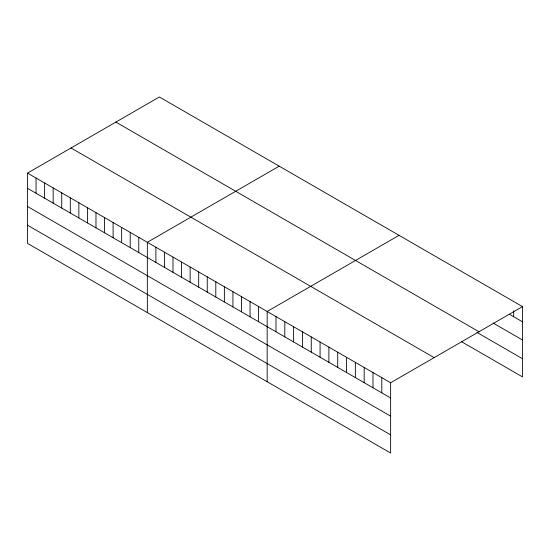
<?xml version="1.0" encoding="UTF-8"?>
<svg xmlns="http://www.w3.org/2000/svg" width="550" height="550" viewBox="0 0 550 550"><rect width="100%" height="100%" fill="white"/><g stroke="black" fill="none" stroke-linecap="round" stroke-linejoin="round"><path stroke-width="0.82" d="M27.5 173.106L390.631 382.759L390.631 453.028L27.5 243.382L27.5 173.106L159.369 96.972L522.5 306.618L522.5 376.894L461.505 341.681M279.207 166.155L147.331 242.289L147.331 312.565M399.039 235.338L267.163 311.472L267.163 381.748M390.631 382.759L522.5 306.618M509.272 314.188L522.5 321.826M493.103 323.029L522.5 339.996M115.858 122.093L478.981 331.746M476.939 332.413L522.5 358.724M71.019 147.978L434.143 357.631M27.5 188.313L390.631 397.959M27.5 206.484L390.631 416.137M27.5 225.204L390.631 434.857M513.679 310.819L513.679 316.731M381.81 377.664L381.81 392.872M372.989 372.57L372.989 387.777M364.169 367.482L364.169 382.683M355.355 362.388L355.355 377.596M346.534 357.301L346.534 372.501M337.714 352.206L337.714 367.414M328.893 347.112L328.893 362.319M320.079 342.024L320.079 357.232M311.259 336.93L311.259 352.138M302.438 331.843L302.438 347.043M293.618 326.748L293.618 341.956M284.804 321.661L284.804 336.861M275.983 316.566L275.983 331.774M258.603 306.536L258.603 321.736M250.044 301.593L250.044 316.793M241.484 296.649L241.484 311.857M232.925 291.706L232.925 306.914M224.366 286.763L224.366 301.971M215.806 281.827L215.806 297.028M207.247 276.884L207.247 292.084M198.688 271.941L198.688 287.148M190.128 266.998L190.128 282.205M181.569 262.054L181.569 277.262M173.009 257.118L173.009 272.319M164.45 252.175L164.45 267.376M155.891 247.232L155.891 262.439M138.772 237.346L138.772 252.553M130.213 232.409L130.213 247.61M121.653 227.466L121.653 242.667M113.094 222.523L113.094 237.731M104.534 217.58L104.534 232.788M95.975 212.637L95.975 227.844M87.416 207.701L87.416 222.901M78.856 202.758L78.856 217.958M70.297 197.814L70.297 213.022M61.737 192.871L61.737 208.079M53.178 187.928L53.178 203.136M44.619 182.992L44.619 198.192M36.059 178.049L36.059 193.249"/></g></svg>
